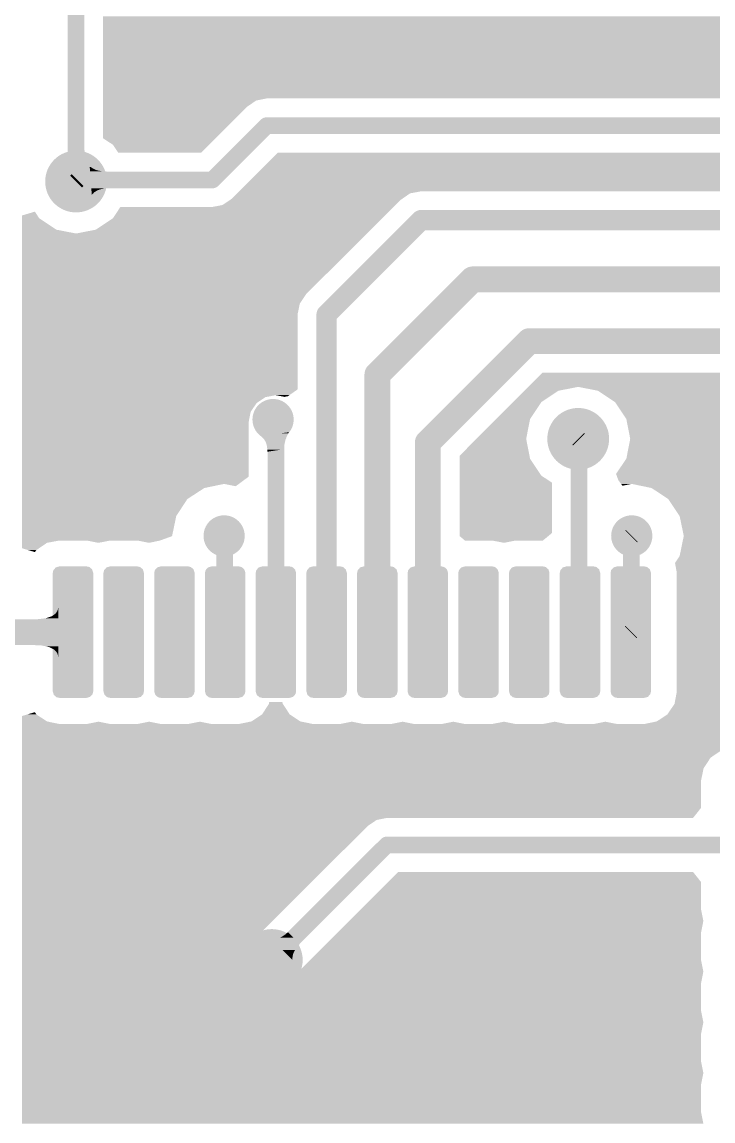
# Model space of a CAD drawing. Extents: x -0.01 to 2.37, y -0.01 to 1.58.
# Drawn here: x 1.245 to 1.5133, y 0.7209 to 1.148 of the extents above; entities that cross this region are included whole.
import ezdxf

# ---------------------------------------------------------------- set-up
doc = ezdxf.new("R2010")
doc.units = 0
doc.layers.get('0').update_dxf_attribs({"linetype": 'CONTINUOUS'})
for name, color, linetype in [('PCB_KUR_GTL', 8, 'CONTINUOUS'), ('PCB_KUR_GTP', 6, 'CONTINUOUS'), ('PCB_KUR_GTS', 1, 'CONTINUOUS'), ('PCB_KUR_TXT', 2, 'CONTINUOUS')]:
    doc.layers.add(name, color=color, linetype=linetype)

# ---------------------------------------------------------------- blocks, each defined once
blk = doc.blocks.new('CUSTOM_32')
for points in [[(-0.0059, 0.02305), (-0.00585, 0.02323), (0.0059, 0.02305), (0.00575, 0.02323)], [(-0.0059, 0.02302), (-0.0059, 0.02305), (0.0059, 0.02302), (0.0059, 0.02305)], [(-0.0059, 0.023), (-0.0059, 0.02302), (0.0059, 0.023), (0.0059, 0.02302)], [(-0.0059, -0.023), (-0.0059, 0.023), (0.0059, -0.023), (0.0059, 0.023)], [(-0.00585, 0.02323), (-0.00534, 0.02357), (0.00575, 0.02323), (0.00549, 0.02357)], [(-0.00534, 0.02357), (-0.0053, 0.0236), (0.00549, 0.02357), (0.0053, 0.0236)], [(-0.0059, -0.02302), (-0.0059, -0.023), (0.0059, -0.02302), (0.0059, -0.023)], [(-0.0059, -0.02305), (-0.0059, -0.02302), (0.0059, -0.02305), (0.0059, -0.02302)], [(-0.00575, -0.02323), (-0.0059, -0.02305), (0.00585, -0.02323), (0.0059, -0.02305)], [(-0.00549, -0.02357), (-0.00575, -0.02323), (0.00534, -0.02357), (0.00585, -0.02323)], [(-0.0053, -0.0236), (-0.00549, -0.02357), (0.0053, -0.0236), (0.00534, -0.02357)]]:
    blk.add_solid(points)
blk = doc.blocks.new('ROUND_16')
at = {"const_width": 0.008}
blk.add_lwpolyline([(-0.004, 0, 1), (0.004, 0, 1)], format="xyb", close=True, dxfattribs=at)
blk = doc.blocks.new('ROUND_7')
at = {"const_width": 0.00325}
blk.add_lwpolyline([(-0.001625, 0, 1), (0.001625, 0, 1)], format="xyb", close=True, dxfattribs=at)
blk = doc.blocks.new('ROUND_8')
at = {"const_width": 0.005}
blk.add_lwpolyline([(-0.0025, 0, 1), (0.0025, 0, 1)], format="xyb", close=True, dxfattribs=at)
blk = doc.blocks.new('ROUND_64')
at = {"const_width": 0.00395}
blk.add_lwpolyline([(-0.001975, 0, 1), (0.001975, 0, 1)], format="xyb", close=True, dxfattribs=at)
blk = doc.blocks.new('CUSTOM_68')
for points in [[(-0.00785, 0.02305), (-0.0076, 0.0241), (0.00785, 0.02305), (0.00752, 0.0241)], [(-0.00785, 0.023), (-0.00785, 0.02305), (0.00785, 0.023), (0.00785, 0.02305)], [(-0.00785, -0.023), (-0.00785, 0.023), (0.00785, -0.023), (0.00785, 0.023)], [(-0.0076, 0.0241), (-0.00733, 0.0244), (0.00752, 0.0241), (0.00743, 0.0244)], [(-0.00733, 0.0244), (-0.00666, 0.02515), (0.00743, 0.0244), (0.00655, 0.02515)], [(-0.00666, 0.02515), (-0.00609, 0.02532), (0.00655, 0.02515), (0.00635, 0.02532)], [(-0.00609, 0.02532), (-0.0053, 0.02554), (0.00635, 0.02532), (0.0053, 0.02554)], [(-0.0053, 0.02554), (-0.0053, 0.0256), (0.0053, 0.02554), (0.0053, 0.0256)], [(-0.00785, -0.02305), (-0.00785, -0.023), (0.00785, -0.02305), (0.00785, -0.023)], [(-0.00752, -0.0241), (-0.00785, -0.02305), (0.0076, -0.0241), (0.00785, -0.02305)], [(-0.00743, -0.0244), (-0.00752, -0.0241), (0.00733, -0.0244), (0.0076, -0.0241)], [(-0.00655, -0.02515), (-0.00743, -0.0244), (0.00666, -0.02515), (0.00733, -0.0244)], [(-0.00635, -0.02532), (-0.00655, -0.02515), (0.00609, -0.02532), (0.00666, -0.02515)], [(-0.0053, -0.02554), (-0.00635, -0.02532), (0.0053, -0.02554), (0.00609, -0.02532)], [(-0.0053, -0.0256), (-0.0053, -0.02554), (0.0053, -0.0256), (0.0053, -0.02554)]]:
    blk.add_solid(points)
blk = doc.blocks.new('ROUND_6')
at = {"const_width": 0.012}
blk.add_lwpolyline([(-0.006, 0, 1), (0.006, 0, 1)], format="xyb", close=True, dxfattribs=at)

msp = doc.modelspace()

# ---------------------------------------------------------------- linework, layer by layer
at = {"layer": 'PCB_KUR_GTL'}
for points, const_width in [([(1.266, 1.086), (1.266, 1.3959)], 0.0065), ([(1.3189, 1.0866), (1.34, 1.1077)], 0.0065), ([(1.34, 1.1077), (1.7767, 1.1077)], 0.0065), ([(1.266, 1.086), (1.2666, 1.0866)], 0.0065), ([(1.2666, 1.0866), (1.3189, 1.0866)], 0.0065), ([(1.3633, 1.0343), (1.4, 1.071)], 0.0079), ([(1.4, 1.071), (1.706, 1.071)], 0.0079), ([(1.383, 1.011), (1.42, 1.048)], 0.01), ([(1.42, 1.048), (1.675, 1.048)], 0.01), ([(1.3633, 0.9109), (1.3633, 1.0343)], 0.0079), ([(1.4026, 0.9846), (1.442, 1.024)], 0.01), ([(1.442, 1.024), (1.633, 1.024)], 0.01), ([(1.383, 0.9109), (1.383, 1.011)], 0.01), ([(1.3436, 0.9109), (1.3436, 0.9924)], 0.0065), ([(1.4026, 0.9109), (1.4026, 0.9846)], 0.01), ([(1.461, 0.986), (1.4613, 0.9857)], 0.0065), ([(1.4613, 0.9112), (1.4613, 0.9857)], 0.0065), ([(1.3237, 0.9111), (1.3237, 0.9481)], 0.0065), ([(1.4816, 0.9481), (1.4818, 0.9483)], 0.0065), ([(1.4816, 0.9111), (1.4816, 0.9481)], 0.0065), ([(1.1919, 0.9109), (1.2648, 0.9109)], 0.01), ([(1.4613, 0.9112), (1.4617, 0.9109)], 0.0065), ([(1.4814, 0.9109), (1.4816, 0.9111)], 0.0065), ([(1.342, 0.7835), (1.3867, 0.8282)], 0.0065), ([(1.3867, 0.8282), (1.5444, 0.8282)], 0.0065)]:
    msp.add_lwpolyline(points, dxfattribs=dict(at, const_width=const_width))
for points in [[(1.2765, 1.1458), (1.2765, 1.1502), (1.7552, 1.1458), (1.7657, 1.1502)], [(1.2765, 1.1389), (1.2765, 1.1458), (1.7461, 1.1389), (1.7552, 1.1458)], [(1.2765, 1.1298), (1.2765, 1.1389), (1.7392, 1.1298), (1.7461, 1.1389)], [(1.2765, 1.1193), (1.2765, 1.1298), (1.7348, 1.1193), (1.7392, 1.1298)], [(1.2765, 1.1183), (1.2765, 1.1193), (1.7347, 1.1183), (1.7348, 1.1193)], [(1.2765, 1.1175), (1.2765, 1.1183), (1.336, 1.1175), (1.34, 1.1183)], [(1.2765, 1.1183), (1.2765, 1.1183), (1.34, 1.1183), (1.7347, 1.1183)], [(1.2765, 1.1152), (1.2765, 1.1175), (1.3326, 1.1152), (1.336, 1.1175)], [(1.2765, 1.1028), (1.2765, 1.1152), (1.32013, 1.1028), (1.3326, 1.1152)], [(1.2803, 1.1003), (1.2765, 1.1028), (1.31762, 1.1003), (1.32013, 1.1028)], [(1.2627, 1.0973), (1.2628, 1.0981), (1.2693, 1.0973), (1.2693, 1.0981)], [(1.2824, 1.0972), (1.2803, 1.1003), (1.3145, 1.0972), (1.31762, 1.1003)], [(1.2616, 1.0933), (1.2619, 1.0938), (1.2704, 1.0933), (1.2701, 1.0938)], [(1.2619, 1.0938), (1.2622, 1.0945), (1.2701, 1.0938), (1.2698, 1.0945)], [(1.2622, 1.0945), (1.2624, 1.0951), (1.2698, 1.0945), (1.2696, 1.0951)], [(1.2624, 1.0951), (1.2625, 1.0958), (1.2696, 1.0951), (1.2695, 1.0958)], [(1.2625, 1.0958), (1.2627, 1.0965), (1.2695, 1.0958), (1.2693, 1.0965)], [(1.2627, 1.0965), (1.2627, 1.0973), (1.2693, 1.0965), (1.2693, 1.0973)], [(1.33334, 1.0862), (1.3439, 1.0967), (1.7392, 1.0862), (1.7348, 1.0967)], [(1.3439, 1.0967), (1.3444, 1.0972), (1.7348, 1.0967), (1.7347, 1.0972)], [(1.2604, 1.0917), (1.26056, 1.0919), (1.27167, 1.0917), (1.2714, 1.0919)], [(1.26056, 1.0919), (1.2608, 1.0922), (1.2714, 1.0919), (1.2712, 1.0922)], [(1.2608, 1.0922), (1.2612, 1.0927), (1.2712, 1.0922), (1.2708, 1.0927)], [(1.2612, 1.0927), (1.2616, 1.0933), (1.2708, 1.0927), (1.2704, 1.0933)], [(1.27131, 1.0916), (1.2713, 1.0917), (1.2718, 1.0916), (1.27167, 1.0917)], [(1.27134, 1.0912), (1.27131, 1.0916), (1.2723, 1.0912), (1.2718, 1.0916)], [(1.27136, 1.0909), (1.27134, 1.0912), (1.2729, 1.0909), (1.2723, 1.0912)], [(1.27138, 1.0906), (1.27136, 1.0909), (1.2735, 1.0906), (1.2729, 1.0909)], [(1.2714, 1.0904), (1.27138, 1.0906), (1.2741, 1.0904), (1.2735, 1.0906)], [(1.27141, 1.0902), (1.2714, 1.0904), (1.2748, 1.0902), (1.2741, 1.0904)], [(1.27142, 1.0901), (1.27141, 1.0902), (1.2755, 1.0901), (1.2748, 1.0902)], [(1.27143, 1.0899), (1.27142, 1.0901), (1.2762, 1.0899), (1.2755, 1.0901)], [(1.27192, 1.0834), (1.27143, 1.0899), (1.2784, 1.0834), (1.2778, 1.0899)], [(1.27143, 1.0899), (1.27143, 1.0899), (1.2778, 1.0899), (1.277, 1.0899)], [(1.32932, 1.0822), (1.33334, 1.0862), (1.74223, 1.0822), (1.7392, 1.0862)], [(1.27192, 1.0833), (1.27192, 1.0834), (1.2775, 1.0833), (1.2784, 1.0834)], [(1.27194, 1.0831), (1.27192, 1.0833), (1.2761, 1.0831), (1.2768, 1.0833)], [(1.27192, 1.0833), (1.27192, 1.0833), (1.2768, 1.0833), (1.2775, 1.0833)], [(1.27194, 1.083), (1.27194, 1.0831), (1.2754, 1.083), (1.2761, 1.0831)], [(1.27197, 1.0827), (1.27194, 1.083), (1.2747, 1.0827), (1.2754, 1.083)], [(1.27198, 1.0825), (1.27197, 1.0827), (1.2741, 1.0825), (1.2747, 1.0827)], [(1.27201, 1.0821), (1.27198, 1.0825), (1.2736, 1.0821), (1.2741, 1.0825)], [(1.27203, 1.0818), (1.27201, 1.0821), (1.273, 1.0818), (1.2736, 1.0821)], [(1.27207, 1.0813), (1.27203, 1.0818), (1.2726, 1.0813), (1.273, 1.0818)], [(1.2721, 1.0809), (1.27207, 1.0813), (1.2721, 1.0809), (1.2726, 1.0813)], [(1.3263, 1.0792), (1.32851, 1.0814), (1.39253, 1.0792), (1.3957, 1.0814)], [(1.32851, 1.0814), (1.32932, 1.0822), (1.3957, 1.0814), (1.4, 1.0822)], [(1.3189, 1.0761), (1.3229, 1.0769), (1.38929, 1.0761), (1.39009, 1.0769)], [(1.3229, 1.0769), (1.32586, 1.0789), (1.39009, 1.0769), (1.3921, 1.0789)], [(1.32586, 1.0789), (1.3263, 1.0792), (1.3921, 1.0789), (1.39253, 1.0792)], [(1.245, 1.0728), (1.25, 1.0743), (1.25098, 1.0728), (1.25, 1.0743)], [(1.245, 1.0717), (1.245, 1.0728), (1.2517, 1.0717), (1.25098, 1.0728)], [(1.2803, 1.0717), (1.2832, 1.0761), (1.38488, 1.0717), (1.38929, 1.0761)], [(1.245, 1.0673), (1.245, 1.0717), (1.2583, 1.0673), (1.2517, 1.0717)], [(1.2737, 1.0673), (1.2803, 1.0717), (1.38047, 1.0673), (1.38488, 1.0717)], [(1.245, 1.0658), (1.245, 1.0673), (1.266, 1.0658), (1.2583, 1.0673)], [(1.245, 1.0422), (1.245, 1.0658), (1.3553, 1.0422), (1.37896, 1.0658)], [(1.266, 1.0658), (1.2737, 1.0673), (1.37896, 1.0658), (1.38047, 1.0673)], [(1.245, 1.0386), (1.245, 1.0422), (1.3529, 1.0386), (1.3553, 1.0422)], [(1.245, 1.0343), (1.245, 1.0386), (1.352, 1.0343), (1.3529, 1.0386)], [(1.245, 1.0052), (1.245, 1.0343), (1.352, 1.0052), (1.352, 1.0343)], [(1.44162, 1.0062), (1.4471, 1.0117), (1.63338, 1.0062), (1.6279, 1.0117)], [(1.245, 1.003), (1.245, 1.0052), (1.34887, 1.003), (1.352, 1.0052)], [(1.43573, 1.0003), (1.44012, 1.0047), (1.4467, 1.0003), (1.4533, 1.0047)], [(1.44012, 1.0047), (1.44162, 1.0062), (1.4533, 1.0047), (1.461, 1.0062)], [(1.4687, 1.0047), (1.461, 1.0062), (1.63487, 1.0047), (1.63338, 1.0062)], [(1.4753, 1.0003), (1.4687, 1.0047), (1.63925, 1.0003), (1.63487, 1.0047)], [(1.245, 1.0022), (1.245, 1.003), (1.3395, 1.0022), (1.3436, 1.003)], [(1.245, 0.9999), (1.245, 1.0022), (1.3361, 0.9999), (1.3395, 1.0022)], [(1.245, 0.9965), (1.245, 0.9999), (1.3338, 0.9965), (1.3361, 0.9999)], [(1.34554, 1.0026), (1.3436, 1.003), (1.3483, 1.0026), (1.34887, 1.003)], [(1.347, 1.0023), (1.34554, 1.0026), (1.347, 1.0023), (1.3483, 1.0026)], [(1.42916, 0.9937), (1.43573, 1.0003), (1.4423, 0.9937), (1.4467, 1.0003)], [(1.4797, 0.9937), (1.4753, 1.0003), (1.64583, 0.9937), (1.63925, 1.0003)], [(1.245, 0.9924), (1.245, 0.9965), (1.333, 0.9924), (1.3338, 0.9965)], [(1.245, 0.9713), (1.245, 0.9924), (1.333, 0.9713), (1.333, 0.9924)], [(1.42148, 0.986), (1.42916, 0.9937), (1.4408, 0.986), (1.4423, 0.9937)], [(1.48093, 0.9874), (1.4797, 0.9937), (1.6521, 0.9874), (1.64583, 0.9937)], [(1.3377, 0.9871), (1.34066, 0.9875), (1.3479, 0.9871), (1.3481, 0.9875)], [(1.33795, 0.9869), (1.3377, 0.9871), (1.3478, 0.9869), (1.3479, 0.9871)], [(1.3382, 0.9867), (1.33795, 0.9869), (1.34773, 0.9867), (1.3478, 0.9869)], [(1.3386, 0.9863), (1.3382, 0.9867), (1.3476, 0.9863), (1.34773, 0.9867)], [(1.34066, 0.9875), (1.3451, 0.9881), (1.3481, 0.9875), (1.3484, 0.9881)], [(1.3451, 0.9881), (1.3488, 0.9886), (1.3484, 0.9881), (1.3488, 0.9886)], [(1.4812, 0.986), (1.48093, 0.9874), (1.6521, 0.986), (1.6521, 0.9874)], [(1.3387, 0.9862), (1.3386, 0.9863), (1.34756, 0.9862), (1.3476, 0.9863)], [(1.3391, 0.9857), (1.3387, 0.9862), (1.34734, 0.9857), (1.34756, 0.9862)], [(1.33916, 0.9856), (1.3391, 0.9857), (1.3473, 0.9856), (1.34734, 0.9857)], [(1.3394, 0.9852), (1.33916, 0.9856), (1.34723, 0.9852), (1.3473, 0.9856)], [(1.3395, 0.985), (1.3394, 0.9852), (1.3472, 0.985), (1.34723, 0.9852)], [(1.3397, 0.9846), (1.3395, 0.985), (1.34709, 0.9846), (1.3472, 0.985)], [(1.3398, 0.9843), (1.3397, 0.9846), (1.347, 0.9843), (1.34709, 0.9846)], [(1.3399, 0.984), (1.3398, 0.9843), (1.34696, 0.984), (1.347, 0.9843)], [(1.34004, 0.9835), (1.3399, 0.984), (1.3469, 0.9835), (1.34696, 0.984)], [(1.3401, 0.9833), (1.34004, 0.9835), (1.3469, 0.9833), (1.3469, 0.9835)], [(1.34017, 0.9828), (1.3401, 0.9833), (1.3469, 0.9828), (1.3469, 0.9833)], [(1.3402, 0.9826), (1.34017, 0.9828), (1.34688, 0.9826), (1.3469, 0.9828)], [(1.34028, 0.982), (1.3402, 0.9826), (1.3468, 0.982), (1.34688, 0.9826)], [(1.415, 0.9795), (1.42148, 0.986), (1.44207, 0.9795), (1.4408, 0.986)], [(1.4797, 0.9783), (1.4812, 0.986), (1.6521, 0.9783), (1.6521, 0.986)], [(1.3403, 0.9818), (1.34028, 0.982), (1.3455, 0.9818), (1.3468, 0.982)], [(1.3403, 0.981), (1.3403, 0.9818), (1.3403, 0.981), (1.3455, 0.9818)], [(1.415, 0.9783), (1.415, 0.9795), (1.4423, 0.9783), (1.44207, 0.9795)], [(1.415, 0.9717), (1.415, 0.9783), (1.4467, 0.9717), (1.4423, 0.9783)], [(1.4557, 0.9801), (1.4668, 0.9805), (1.46648, 0.9801), (1.4668, 0.9805)], [(1.45578, 0.98), (1.4557, 0.9801), (1.4664, 0.98), (1.46648, 0.9801)], [(1.4561, 0.9796), (1.45578, 0.98), (1.46608, 0.9796), (1.4664, 0.98)], [(1.45618, 0.9795), (1.4561, 0.9796), (1.466, 0.9795), (1.46608, 0.9796)], [(1.4565, 0.9791), (1.45618, 0.9795), (1.4658, 0.9791), (1.466, 0.9795)], [(1.45666, 0.9789), (1.4565, 0.9791), (1.4657, 0.9789), (1.4658, 0.9791)], [(1.4569, 0.9786), (1.45666, 0.9789), (1.46555, 0.9786), (1.4657, 0.9789)], [(1.45705, 0.9783), (1.4569, 0.9786), (1.4654, 0.9783), (1.46555, 0.9786)], [(1.4572, 0.978), (1.45705, 0.9783), (1.4653, 0.978), (1.4654, 0.9783)], [(1.4757, 0.9724), (1.4797, 0.9783), (1.6521, 0.9724), (1.6521, 0.9783)], [(1.45735, 0.9777), (1.4572, 0.978), (1.4652, 0.9777), (1.4653, 0.978)], [(1.4575, 0.9774), (1.45735, 0.9777), (1.46511, 0.9774), (1.4652, 0.9777)], [(1.45761, 0.977), (1.4575, 0.9774), (1.465, 0.977), (1.46511, 0.9774)], [(1.4577, 0.9767), (1.45761, 0.977), (1.4649, 0.9767), (1.465, 0.977)], [(1.45779, 0.9764), (1.4577, 0.9767), (1.4648, 0.9764), (1.4649, 0.9767)], [(1.4579, 0.976), (1.45779, 0.9764), (1.46475, 0.976), (1.4648, 0.9764)], [(1.45796, 0.9756), (1.4579, 0.976), (1.4647, 0.9756), (1.46475, 0.976)], [(1.458, 0.9753), (1.45796, 0.9756), (1.46466, 0.9753), (1.4647, 0.9756)], [(1.45805, 0.9749), (1.458, 0.9753), (1.4646, 0.9749), (1.46466, 0.9753)], [(1.4581, 0.9745), (1.45805, 0.9749), (1.4646, 0.9745), (1.4646, 0.9749)], [(1.4581, 0.9741), (1.4581, 0.9745), (1.4646, 0.9741), (1.4646, 0.9745)], [(1.4581, 0.9737), (1.4581, 0.9741), (1.4581, 0.9737), (1.4646, 0.9741)], [(1.245, 0.9685), (1.245, 0.9713), (1.32922, 0.9685), (1.333, 0.9713)], [(1.415, 0.969), (1.415, 0.9717), (1.4508, 0.969), (1.4467, 0.9717)], [(1.4766, 0.9699), (1.4757, 0.9724), (1.6521, 0.9699), (1.6521, 0.9724)], [(1.47767, 0.9685), (1.4766, 0.9699), (1.6521, 0.9685), (1.6521, 0.9699)], [(1.245, 0.9669), (1.245, 0.9685), (1.3158, 0.9669), (1.3235, 0.9685)], [(1.245, 0.9626), (1.245, 0.9669), (1.3092, 0.9626), (1.3158, 0.9669)], [(1.328, 0.9676), (1.3235, 0.9685), (1.328, 0.9676), (1.32922, 0.9685)], [(1.415, 0.9494), (1.415, 0.969), (1.4508, 0.9494), (1.4508, 0.969)], [(1.4782, 0.9678), (1.47767, 0.9685), (1.4782, 0.9678), (1.4818, 0.9685)], [(1.4895, 0.9669), (1.4818, 0.9685), (1.6521, 0.9669), (1.6521, 0.9685)], [(1.496, 0.9626), (1.4895, 0.9669), (1.6521, 0.9626), (1.6521, 0.9669)], [(1.245, 0.956), (1.245, 0.9626), (1.3049, 0.956), (1.3092, 0.9626)], [(1.5004, 0.956), (1.496, 0.9626), (1.6521, 0.956), (1.6521, 0.9626)], [(1.245, 0.9483), (1.245, 0.956), (1.3033, 0.9483), (1.3049, 0.956)], [(1.502, 0.9483), (1.5004, 0.956), (1.6521, 0.9483), (1.6521, 0.956)], [(1.245, 0.9482), (1.245, 0.9483), (1.3033, 0.9482), (1.3033, 0.9483)], [(1.245, 0.9465), (1.245, 0.9482), (1.2986, 0.9465), (1.3033, 0.9482)], [(1.415, 0.9482), (1.415, 0.9494), (1.44935, 0.9482), (1.4508, 0.9494)], [(1.417, 0.9465), (1.415, 0.9482), (1.4473, 0.9465), (1.44935, 0.9482)], [(1.5004, 0.9405), (1.502, 0.9483), (1.6521, 0.9405), (1.6521, 0.9483)], [(1.245, 0.9456), (1.245, 0.9465), (1.2547, 0.9456), (1.2595, 0.9465)], [(1.245, 0.9435), (1.245, 0.9456), (1.25162, 0.9435), (1.2547, 0.9456)], [(1.2747, 0.9456), (1.2702, 0.9465), (1.2747, 0.9456), (1.2792, 0.9465)], [(1.2944, 0.9456), (1.2898, 0.9465), (1.2944, 0.9456), (1.2986, 0.9465)], [(1.4276, 0.9465), (1.417, 0.9465), (1.4367, 0.9465), (1.4473, 0.9465)], [(1.4322, 0.9456), (1.4276, 0.9465), (1.4322, 0.9456), (1.4367, 0.9465)], [(1.24734, 0.9428), (1.245, 0.9435), (1.2506, 0.9428), (1.25162, 0.9435)], [(1.25, 0.942), (1.24734, 0.9428), (1.25, 0.942), (1.2506, 0.9428)], [(1.4986, 0.9378), (1.5004, 0.9405), (1.6521, 0.9378), (1.6521, 0.9405)], [(1.4993, 0.9339), (1.4986, 0.9378), (1.6521, 0.9339), (1.6521, 0.9378)], [(1.4993, 0.8878), (1.4993, 0.9339), (1.6521, 0.8878), (1.6521, 0.9339)], [(1.2575, 0.9177), (1.2582, 0.9183), (1.2591, 0.9177), (1.2591, 0.9183)], [(1.2582, 0.9183), (1.2587, 0.9191), (1.2591, 0.9183), (1.2591, 0.9191)], [(1.2587, 0.9191), (1.259, 0.9199), (1.2591, 0.9191), (1.2591, 0.9199)], [(1.259, 0.9199), (1.2591, 0.92082), (1.2591, 0.9199), (1.2591, 0.92082)], [(1.249, 0.9059), (1.249, 0.9159), (1.2591, 0.9059), (1.2591, 0.9159)], [(1.2509, 0.9159), (1.2527, 0.9161), (1.2591, 0.9159), (1.2591, 0.9161)], [(1.2527, 0.9161), (1.2542, 0.9163), (1.2591, 0.9161), (1.2591, 0.9163)], [(1.2542, 0.9163), (1.2555, 0.9167), (1.2591, 0.9163), (1.2591, 0.9167)], [(1.2555, 0.9167), (1.2566, 0.9171), (1.2591, 0.9167), (1.2591, 0.9171)], [(1.2566, 0.9171), (1.2575, 0.9177), (1.2591, 0.9171), (1.2591, 0.9177)], [(1.2509, 0.9058), (1.249, 0.9059), (1.2591, 0.9058), (1.2591, 0.9059)], [(1.2527, 0.9057), (1.2509, 0.9058), (1.2591, 0.9057), (1.2591, 0.9058)], [(1.2542, 0.9054), (1.2527, 0.9057), (1.2591, 0.9054), (1.2591, 0.9057)], [(1.2555, 0.9051), (1.2542, 0.9054), (1.2591, 0.9051), (1.2591, 0.9054)], [(1.2566, 0.9046), (1.2555, 0.9051), (1.2591, 0.9046), (1.2591, 0.9051)], [(1.2575, 0.9041), (1.2566, 0.9046), (1.2591, 0.9041), (1.2591, 0.9046)], [(1.2582, 0.9034), (1.2575, 0.9041), (1.2591, 0.9034), (1.2591, 0.9041)], [(1.2587, 0.9027), (1.2582, 0.9034), (1.2591, 0.9027), (1.2591, 0.9034)], [(1.259, 0.9018), (1.2587, 0.9027), (1.25909, 0.9018), (1.2591, 0.9027)], [(1.25909, 0.90097), (1.259, 0.9018), (1.25909, 0.90097), (1.25909, 0.9018)], [(1.4984, 0.883), (1.4993, 0.8878), (1.6521, 0.883), (1.6521, 0.8878)], [(1.247, 0.8789), (1.25, 0.8798), (1.2506, 0.8789), (1.25, 0.8798)], [(1.3382, 0.8789), (1.3409, 0.883), (1.349, 0.8789), (1.3463, 0.883)], [(1.3409, 0.883), (1.341, 0.8837), (1.3463, 0.883), (1.3461, 0.8837)], [(1.4956, 0.8789), (1.4984, 0.883), (1.6521, 0.8789), (1.6521, 0.883)], [(1.245, 0.8783), (1.247, 0.8789), (1.25151, 0.8783), (1.2506, 0.8789)], [(1.245, 0.8762), (1.245, 0.8783), (1.2547, 0.8762), (1.25151, 0.8783)], [(1.245, 0.8752), (1.245, 0.8762), (1.2595, 0.8752), (1.2547, 0.8762)], [(1.2702, 0.8752), (1.2747, 0.8761), (1.2792, 0.8752), (1.2747, 0.8761)], [(1.2898, 0.8752), (1.2944, 0.8761), (1.2989, 0.8752), (1.2944, 0.8761)], [(1.3095, 0.8752), (1.3141, 0.8761), (1.3186, 0.8752), (1.3141, 0.8761)], [(1.3292, 0.8752), (1.3341, 0.8762), (1.358, 0.8752), (1.3531, 0.8762)], [(1.3341, 0.8762), (1.3382, 0.8789), (1.3531, 0.8762), (1.349, 0.8789)], [(1.3686, 0.8752), (1.3731, 0.8761), (1.3776, 0.8752), (1.3731, 0.8761)], [(1.3883, 0.8752), (1.3928, 0.8761), (1.3973, 0.8752), (1.3928, 0.8761)], [(1.408, 0.8752), (1.4125, 0.8761), (1.417, 0.8752), (1.4125, 0.8761)], [(1.4276, 0.8752), (1.4322, 0.8761), (1.4367, 0.8752), (1.4322, 0.8761)], [(1.4473, 0.8752), (1.4519, 0.8761), (1.4564, 0.8752), (1.4519, 0.8761)], [(1.467, 0.8752), (1.4715, 0.8761), (1.4761, 0.8752), (1.4715, 0.8761)], [(1.4867, 0.8752), (1.4915, 0.8762), (1.6521, 0.8752), (1.6521, 0.8762)], [(1.4915, 0.8762), (1.4956, 0.8789), (1.6521, 0.8762), (1.6521, 0.8789)], [(1.245, 0.8681), (1.245, 0.8752), (1.6521, 0.8681), (1.6521, 0.8752)], [(1.245, 0.8665), (1.245, 0.8681), (1.5898, 0.8665), (1.5975, 0.8681)], [(1.245, 0.8658), (1.245, 0.8665), (1.58873, 0.8658), (1.5898, 0.8665)], [(1.245, 0.8649), (1.245, 0.8658), (1.5165, 0.8649), (1.5213, 0.8658)], [(1.245, 0.8658), (1.245, 0.8658), (1.5213, 0.8658), (1.5674, 0.8658)], [(1.245, 0.8621), (1.245, 0.8649), (1.5124, 0.8621), (1.5165, 0.8649)], [(1.245, 0.858), (1.245, 0.8621), (1.5097, 0.858), (1.5124, 0.8621)], [(1.245, 0.8532), (1.245, 0.858), (1.5087, 0.8532), (1.5097, 0.858)], [(1.245, 0.8426), (1.245, 0.8532), (1.5087, 0.8426), (1.5087, 0.8532)], [(1.245, 0.8387), (1.245, 0.8426), (1.5056, 0.8387), (1.5087, 0.8426)], [(1.245, 0.8379), (1.245, 0.8387), (1.3827, 0.8379), (1.3867, 0.8387)], [(1.245, 0.8387), (1.245, 0.8387), (1.3867, 0.8387), (1.5056, 0.8387)], [(1.245, 0.8356), (1.245, 0.8379), (1.3793, 0.8356), (1.3827, 0.8379)], [(1.245, 0.7909), (1.245, 0.8356), (1.3345, 0.7909), (1.3793, 0.8356)], [(1.3872, 0.8138), (1.3911, 0.8177), (1.5087, 0.8138), (1.5056, 0.8177)], [(1.3766, 0.8032), (1.3872, 0.8138), (1.5087, 0.8032), (1.5087, 0.8138)], [(1.3721, 0.7987), (1.3766, 0.8032), (1.5096, 0.7987), (1.5087, 0.8032)], [(1.3675, 0.7941), (1.3721, 0.7987), (1.5087, 0.7941), (1.5096, 0.7987)], [(1.245, 0.7875), (1.245, 0.7909), (1.3323, 0.7875), (1.3345, 0.7909)], [(1.34388, 0.7897), (1.3421, 0.7915), (1.3529, 0.7897), (1.3511, 0.7915)], [(1.3427, 0.7915), (1.3434, 0.7916), (1.3511, 0.7915), (1.351, 0.7916)], [(1.3434, 0.7916), (1.344, 0.7917), (1.351, 0.7916), (1.3509, 0.7917)], [(1.344, 0.7917), (1.3446, 0.7919), (1.3509, 0.7917), (1.3507, 0.7919)], [(1.3446, 0.7919), (1.3453, 0.7922), (1.3507, 0.7919), (1.3504, 0.7922)], [(1.3453, 0.7922), (1.3459, 0.7925), (1.3504, 0.7922), (1.3501, 0.7925)], [(1.3459, 0.7925), (1.3465, 0.7929), (1.3501, 0.7925), (1.3497, 0.7929)], [(1.3465, 0.7929), (1.3471, 0.7933), (1.3497, 0.7929), (1.3493, 0.7933)], [(1.3471, 0.7933), (1.3477, 0.7938), (1.3493, 0.7933), (1.3488, 0.7938)], [(1.3477, 0.7938), (1.3483, 0.7943), (1.3488, 0.7938), (1.3483, 0.7943)], [(1.3569, 0.7835), (1.3675, 0.7941), (1.5087, 0.7835), (1.5087, 0.7941)], [(1.245, 0.7835), (1.245, 0.7875), (1.3315, 0.7835), (1.3323, 0.7875)], [(1.34447, 0.7891), (1.34388, 0.7897), (1.3523, 0.7891), (1.3529, 0.7897)], [(1.34496, 0.7886), (1.34447, 0.7891), (1.3518, 0.7886), (1.3523, 0.7891)], [(1.34556, 0.788), (1.34496, 0.7886), (1.3514, 0.788), (1.3518, 0.7886)], [(1.34615, 0.7874), (1.34556, 0.788), (1.351, 0.7874), (1.3514, 0.788)], [(1.34684, 0.7867), (1.34615, 0.7874), (1.3507, 0.7867), (1.351, 0.7874)], [(1.34743, 0.7861), (1.34684, 0.7867), (1.3504, 0.7861), (1.3507, 0.7867)], [(1.34803, 0.7855), (1.34743, 0.7861), (1.3502, 0.7855), (1.3504, 0.7861)], [(1.245, 0.7794), (1.245, 0.7835), (1.3323, 0.7794), (1.3315, 0.7835)], [(1.34872, 0.7848), (1.34803, 0.7855), (1.3501, 0.7848), (1.3502, 0.7855)], [(1.34931, 0.7842), (1.34872, 0.7848), (1.35, 0.7842), (1.3501, 0.7848)], [(1.35, 0.7835), (1.34931, 0.7842), (1.35, 0.7835), (1.35, 0.7842)], [(1.3524, 0.779), (1.3569, 0.7835), (1.5096, 0.779), (1.5087, 0.7835)], [(1.245, 0.776), (1.245, 0.7794), (1.3345, 0.776), (1.3323, 0.7794)], [(1.3494, 0.776), (1.3524, 0.779), (1.50901, 0.776), (1.5096, 0.779)], [(1.245, 0.7737), (1.245, 0.776), (1.338, 0.7737), (1.3345, 0.776)], [(1.245, 0.7729), (1.245, 0.7737), (1.342, 0.7729), (1.338, 0.7737)], [(1.342, 0.7729), (1.346, 0.7737), (1.5087, 0.7729), (1.5087, 0.7737)], [(1.346, 0.7737), (1.34703, 0.7744), (1.5087, 0.7737), (1.5087, 0.7744)], [(1.34703, 0.7744), (1.3494, 0.776), (1.5087, 0.7744), (1.50901, 0.776)], [(1.245, 0.7638), (1.245, 0.7729), (1.5087, 0.7638), (1.5087, 0.7729)], [(1.245, 0.7593), (1.245, 0.7638), (1.5096, 0.7593), (1.5087, 0.7638)], [(1.245, 0.7548), (1.245, 0.7593), (1.5087, 0.7548), (1.5096, 0.7593)], [(1.245, 0.7441), (1.245, 0.7548), (1.5087, 0.7441), (1.5087, 0.7548)], [(1.245, 0.7396), (1.245, 0.7441), (1.5096, 0.7396), (1.5087, 0.7441)], [(1.245, 0.7351), (1.245, 0.7396), (1.5087, 0.7351), (1.5096, 0.7396)], [(1.245, 0.7244), (1.245, 0.7351), (1.5087, 0.7244), (1.5087, 0.7351)], [(1.245, 0.7199), (1.245, 0.7244), (1.5096, 0.7199), (1.5087, 0.7244)]]:
    msp.add_solid(points, dxfattribs=at)

# ---------------------------------------------------------------- block references
for name, p in [('ROUND_7', (1.34, 1.1077)), ('ROUND_7', (1.34, 1.1077)), ('ROUND_16', (1.266, 1.086)), ('ROUND_7', (1.266, 1.086)), ('ROUND_7', (1.266, 1.086)), ('ROUND_7', (1.2666, 1.0866)), ('ROUND_7', (1.3189, 1.0866)), ('ROUND_64', (1.4, 1.071)), ('ROUND_64', (1.4, 1.071)), ('ROUND_8', (1.42, 1.048)), ('ROUND_8', (1.42, 1.048)), ('ROUND_64', (1.3633, 1.0343)), ('ROUND_8', (1.442, 1.024)), ('ROUND_8', (1.442, 1.024)), ('ROUND_8', (1.383, 1.011)), ('ROUND_8', (1.383, 1.011)), ('ROUND_16', (1.3425, 0.9935)), ('ROUND_7', (1.3436, 0.9924)), ('ROUND_16', (1.461, 0.986)), ('ROUND_8', (1.4026, 0.9846)), ('ROUND_8', (1.4026, 0.9846)), ('ROUND_7', (1.461, 0.986)), ('ROUND_7', (1.4613, 0.9857)), ('ROUND_7', (1.4613, 0.9857)), ('ROUND_16', (1.3235, 0.9483)), ('ROUND_16', (1.4818, 0.9483)), ('ROUND_7', (1.3237, 0.9481)), ('ROUND_7', (1.4816, 0.9481)), ('ROUND_7', (1.4816, 0.9481)), ('ROUND_7', (1.4818, 0.9483)), ('CUSTOM_32', (1.2648, 0.9109)), ('CUSTOM_32', (1.2845, 0.9109)), ('CUSTOM_32', (1.3042, 0.9109)), ('CUSTOM_32', (1.3239, 0.9109)), ('CUSTOM_32', (1.3436, 0.9109)), ('CUSTOM_32', (1.3633, 0.9109)), ('CUSTOM_32', (1.383, 0.9109)), ('CUSTOM_32', (1.4026, 0.9109)), ('CUSTOM_32', (1.4223, 0.9109)), ('CUSTOM_32', (1.442, 0.9109)), ('CUSTOM_32', (1.4617, 0.9109)), ('CUSTOM_32', (1.4814, 0.9109)), ('ROUND_8', (1.2648, 0.9109)), ('ROUND_7', (1.3237, 0.9111)), ('ROUND_7', (1.3436, 0.9109)), ('ROUND_64', (1.3633, 0.9109)), ('ROUND_8', (1.383, 0.9109)), ('ROUND_8', (1.4026, 0.9109)), ('ROUND_7', (1.4613, 0.9112)), ('ROUND_7', (1.4613, 0.9112)), ('ROUND_7', (1.4617, 0.9109)), ('ROUND_7', (1.4814, 0.9109)), ('ROUND_7', (1.4816, 0.9111)), ('ROUND_7', (1.4816, 0.9111)), ('ROUND_7', (1.3867, 0.8282)), ('ROUND_7', (1.3867, 0.8282)), ('ROUND_16', (1.342, 0.7835)), ('ROUND_7', (1.342, 0.7835))]:
    msp.add_blockref(name, p, dxfattribs=at)
at = {"layer": 'PCB_KUR_GTP'}
for p in [(1.2648, 0.9109), (1.2845, 0.9109), (1.3042, 0.9109), (1.3239, 0.9109), (1.3436, 0.9109), (1.3633, 0.9109), (1.383, 0.9109), (1.4026, 0.9109), (1.4223, 0.9109), (1.442, 0.9109), (1.4617, 0.9109), (1.4814, 0.9109)]:
    msp.add_blockref('CUSTOM_32', p, dxfattribs=at)
at = {"layer": 'PCB_KUR_GTS'}
for name, p in [('ROUND_6', (1.266, 1.086)), ('ROUND_6', (1.461, 0.986)), ('CUSTOM_68', (1.2648, 0.9109)), ('CUSTOM_68', (1.2845, 0.9109)), ('CUSTOM_68', (1.3042, 0.9109)), ('CUSTOM_68', (1.3239, 0.9109)), ('CUSTOM_68', (1.3436, 0.9109)), ('CUSTOM_68', (1.3633, 0.9109)), ('CUSTOM_68', (1.383, 0.9109)), ('CUSTOM_68', (1.4026, 0.9109)), ('CUSTOM_68', (1.4223, 0.9109)), ('CUSTOM_68', (1.442, 0.9109)), ('CUSTOM_68', (1.4617, 0.9109)), ('CUSTOM_68', (1.4814, 0.9109)), ('ROUND_6', (1.342, 0.7835))]:
    msp.add_blockref(name, p, dxfattribs=at)
at = {"layer": 'PCB_KUR_TXT'}
for p in [(1.266, 1.086), (1.3425, 0.9935), (1.461, 0.986), (1.3235, 0.9483), (1.4818, 0.9483), (1.342, 0.7835)]:
    msp.add_blockref('ROUND_8', p, dxfattribs=at)

doc.saveas('drawing.dxf')
